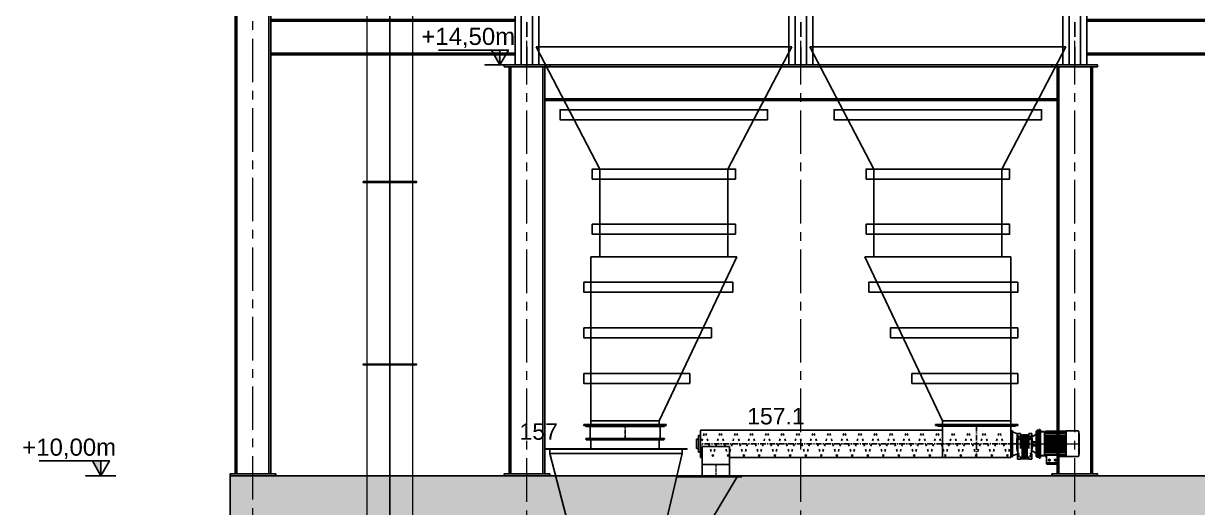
# Model space of a CAD drawing. Header units: millimetres. Extents: x 3220 to 226993, y 817 to 176024.
# Drawn here: x 117892 to 130748, y 87194 to 92497 of the extents above; entities that cross this region are included whole.
import ezdxf

# ---------------------------------------------------------------- set-up
doc = ezdxf.new("R2010")
doc.units = ezdxf.units.MM
for name, pattern in [('ACAD_ISO03W100', [30, 12, -18]), ('AXES', [50.8, 31.75, -6.35, 6.35, -6.35]), ('CENTER', [10.16, 6.35, -1.27, 1.27, -1.27]), ('DASHED2', [9.525, 6.35, -3.175])]:
    doc.linetypes.add(name, pattern=pattern)
for name, color, linetype, lineweight in [('Axe', 1, 'AXES', 9), ('DESSIN', 7, 'Continuous', 25), ('RAHMEN025', 7, 'Continuous', 50)]:
    doc.layers.add(name, color=color, linetype=linetype, lineweight=lineweight)
for name, color, linetype in [('D3', 7, 'Continuous'), ('Repère', 76, 'Continuous'), ('TB', 7, 'Continuous')]:
    doc.layers.add(name, color=color, linetype=linetype)
doc.layers.add('Sichtbare Kanten(DIN)', color=7, linetype='Continuous', lineweight=50, true_color=0x3f3f3f)
doc.styles.add('ARIAL_BOLD', font='arial.ttf')
doc.styles.get("Standard").update_dxf_attribs({"font": 'arial.ttf'})

# ---------------------------------------------------------------- blocks, each defined once
blk = doc.blocks.new('silo 3x3x8.50 m')
at = {"layer": 'Axe', "lineweight": -3, "ltscale": 25}
for p, q in [((0, 7500), (0, 1000)), ((3000, 7500), (3000, 1000))]:
    blk.add_line(p, q, dxfattribs=at)
at = {"layer": 'DESSIN', "color": 4}
for p, q in [((3130, 7500), (-130, 7500)), ((-130, 1000), (-130, 7500)), ((-130, 7488), (-130, 1000)), ((-62, 1000), (-62, 7500)), ((-62, 7488), (-62, 1000)), ((62, 1000), (62, 7500)), ((62, 7488), (62, 1000)), ((130, 1000), (130, 7500)), ((130, 7488), (130, 1000)), ((2870, 1000), (2870, 7500)), ((2870, 7488), (2870, 1000)), ((2938, 1000), (2938, 7500)), ((2938, 7488), (2938, 1000)), ((3062, 1000), (3062, 7500)), ((3062, 7488), (3062, 1000)), ((3130, 1000), (3130, 7500)), ((3130, 7488), (3130, 1000)), ((130, 6500), (2870, 6500)), ((130, 4500), (2870, 4500)), ((130, 2500), (2870, 2500)), ((3130, 1000), (-130, 1000)), ((2910, 1000), (90, 1000))]:
    blk.add_line(p, q, dxfattribs=at)
at = {"layer": 'DESSIN'}
for p, q in [((2959, 6040), (2959, 6040)), ((2959, 5960), (2959, 5960)), ((2959, 1960), (2959, 1960))]:
    blk.add_line(p, q, dxfattribs=at)
blk = doc.blocks.new('section 7-6')
h = blk.add_hatch()
h.set_pattern_fill('AR-CONC', color=256, scale=3)
h.set_pattern_definition([(50, (0, 2000), (546.554, -47.817), [57.15, -628.65]), (355, (0, 2000), (-105.73, 573.17), [45.72, -502.922]), (100.4514, (45.55, 1996), (440.824, 525.353), [48.57, -534.27]), (46.1842, (0, 2152.4), (813.237, -126.127), [85.725, -942.975]), (96.6356, (67.8, 2141.9), (712.212, 742.278), [72.855, -801.407]), (351.184, (0, 2152.4), (712.212, 742.28), [68.58, -754.38]), (21, (76.2, 2114.3), (454.843, -306.796), [57.15, -628.65]), (326, (76.2, 2114.3), (185.406, 552.564), [45.72, -502.92]), (71.4514, (114.1, 2088.73), (640.249, 245.768), [48.57, -534.27]), (37.5, (0, 2000), (9.2658, 253.6651), [0, -496.824, 0, -510.54, 0, -504.825]), (7.5, (0, 2000), (200.459, 300.5417), [0, -291.084, 0, -485.394, 0, -192.405]), (327.5, (-169.93, 2000), (406.7718, -17.1862), [0, -190.5, 0, -594.36, 0, -788.67]), (317.5, (-246.13, 2000), (444.3875, 76.2795), [0, -247.65, 0, -394.716, 0, -560.07])])
h.paths.add_polyline_path([(0, 9500), (-250, 9500), (-250, 5000), (0, 5000)])
h.paths.add_polyline_path([(250, 9500), (0, 9500), (0, 5000), (250, 5000)])
h.paths.add_polyline_path([(0, 10000), (-250, 10000), (-250, 9500), (0, 9500)])
h.paths.add_polyline_path([(3000, 10000), (0, 10000), (0, 9500), (250, 9500), (3000, 9500)])
h.paths.add_polyline_path([(6000, 10000), (3000, 10000), (3000, 9500), (6000, 9500)])
h.paths.add_polyline_path([(9000, 10000), (6000, 10000), (6000, 9500), (9000, 9500)])
h.paths.add_polyline_path([(12000, 10000), (9000, 10000), (9000, 9500), (12000, 9500)])
h.paths.add_polyline_path([(15000, 10000), (12000, 10000), (12000, 9500), (15000, 9500)])
h.paths.add_polyline_path([(15000, 10000), (15000, 9500), (15250, 9500), (17750, 9500), (15000, 9500)])
h.paths.add_polyline_path([(15000, 9500), (14750, 9500), (14750, 5000), (15000, 5000)])
h.paths.add_polyline_path([(15250, 9500), (15000, 9500), (15000, 5000), (15250, 5000)])
h.paths.add_polyline_path([(15250, 10000), (15000, 10000), (15000, 9500), (15250, 9500)], flags=17)
for p, q in [((-250, 5000), (-250, 10000)), ((-250, 10000), (15250, 10000))]:
    blk.add_line(p, q)
for points in [[(195, 31980), (195, 10020), (-195, 10020), (-195, 31980)], [(-176, 10020), (-176, 31980), (176, 31980), (176, 10020)], [(2870, 14610), (195, 14610), (195, 15000), (2870, 15000)], [(195, 14981), (2870, 14981), (2870, 14629), (195, 14629)], [(14805, 14610), (9130, 14610), (9130, 15000), (14805, 15000)], [(9130, 14981), (14805, 14981), (14805, 14629), (9130, 14629)], [(2750, 14480), (3250, 14480), (3250, 14500), (2750, 14500)], [(3195, 14480), (3195, 10020), (2805, 10020), (2805, 14480)], [(2824, 10020), (2824, 14480), (3176, 14480), (3176, 10020)], [(8805, 14110), (3195, 14110), (3195, 14500), (8805, 14500)], [(3195, 14481), (8805, 14481), (8805, 14129), (3195, 14129)], [(8750, 14480), (9250, 14480), (9250, 14500), (8750, 14500)], [(9195, 14480), (9195, 10020), (8805, 10020), (8805, 14480)], [(8824, 10020), (8824, 14480), (9176, 14480), (9176, 10020)], [(-250, 10000), (250, 10000), (250, 10020), (-250, 10020)], [(2750, 10000), (3250, 10000), (3250, 10020), (2750, 10020)], [(8750, 10000), (9250, 10000), (9250, 10020), (8750, 10020)]]:
    blk.add_lwpolyline(points, close=True)
at = {"layer": 'Axe', "ltscale": 15}
for p, q in [((6000, -4000), (6000, 33046)), ((9000, -4000), (9000, 33046)), ((3000, -4000), (3000, 32506)), ((0, -5500), (0, 32000))]:
    blk.add_line(p, q, dxfattribs=at)
at = {"color": 2}
for p in [(3000, 13500), (6000, 13500)]:
    blk.add_blockref('silo 3x3x8.50 m', p, dxfattribs=at)
blk = doc.blocks.new('157')
at = {"color": 6}
for p, q in [((-431, 0), (-431, -9)), ((413, 0), (-431, 0)), ((-413, 0), (431, 0)), ((-375, -9), (-375, 0)), ((375, -9), (375, 0)), ((431, 0), (431, -9)), ((-382, -9), (-431, -9)), ((-383, -21), (-383, -129)), ((-382, -9), (401, -9)), ((382, -9), (431, -9)), ((383, -21), (383, -129)), ((-431, -141), (-431, -150)), ((-382, -141), (-431, -141)), ((413, -150), (-431, -150)), ((-413, -150), (431, -150)), ((401, -141), (-382, -141)), ((-375, -141), (-375, -150)), ((375, -141), (375, -150)), ((382, -141), (431, -141)), ((431, -141), (431, -150))]:
    blk.add_line(p, q, dxfattribs=at)
for centre, start, end in [((-394, -21), 0, 90), ((394, -21), 90, 180), ((-394, -129), 270, 0), ((394, -129), 180, 270)]:
    blk.add_arc(centre, 11.5, start, end, dxfattribs=at)
at = {"layer": 'Axe', "lineweight": -3}
blk.add_line((0, 0), (0, -150), dxfattribs=at)
blk = doc.blocks.new('cone presse')
at = {"color": 1}
for p, q in [((0, 0), (0, -50)), ((3000, 0), (3000, -50))]:
    blk.add_line(p, q, dxfattribs=at)
at = {"color": 4}
for p, q in [((800, -1340), (100, 0)), ((100, 0), (2900, 0)), ((2200, -1340), (2900, 0)), ((800, -2300), (800, -1340)), ((2200, -2300), (2200, -1340)), ((2200, -1945), (800, -1945)), ((700, -4100), (700, -2300)), ((700, -2300), (2300, -2300)), ((2300, -2300), (1450, -4100)), ((700, -4140), (700, -4100)), ((1450, -4100), (700, -4100)), ((1450, -4100), (1450, -4140))]:
    blk.add_line(p, q, dxfattribs=at)
for points in [[(2636, -800), (364, -800), (364, -690), (2636, -690)], [(2285, -1450), (715, -1450), (715, -1340), (2285, -1340)], [(2285, -2055), (715, -2055), (715, -1945), (2285, -1945)], [(2256, -2690), (625, -2690), (625, -2580), (2256, -2580)], [(2020, -3190), (625, -3190), (625, -3080), (2020, -3080)], [(1784, -3690), (625, -3690), (625, -3580), (1784, -3580)], [(1525, -4150), (625, -4150), (625, -4140), (1525, -4140)]]:
    blk.add_lwpolyline(points, close=True, dxfattribs=at)
blk = doc.blocks.new('A$C1187285E')
at = {"layer": 'Axe'}
for p, q in [((-174.9, 114.3), (-153.5, 114.3)), ((-164.2, 124.2), (-164.2, 104.3)), ((-111.6, 114.3), (-133.1, 114.3)), ((-122.3, 124.2), (-122.3, 104.3))]:
    blk.add_line(p, q, dxfattribs=at)
at = {"layer": 'Axe', "ltscale": 30}
blk.add_line((163.6, 0), (-331, 0), dxfattribs=at)
at = {"layer": 'D3', "color": 5, "ltscale": 10}
for p, q in [((-239.6, 90.1), (-320.9, 90.1)), ((-239.6, 90.1), (-239.6, -90.1)), ((-185.2, 88.1), (-239.6, 88.1)), ((-185.2, 85.6), (-239.6, 85.6)), ((-185.2, 83.1), (-239.6, 83.1)), ((-185.2, 78.7), (-185.2, 137.8)), ((-185.2, 133.6), (-101.4, 133.6)), ((-181, 142), (-105.6, 142)), ((-101.4, 78.7), (-101.4, 137.8)), ((-95.1, 88.1), (-101.4, 88.1)), ((-95.1, 85.6), (-101.4, 85.6)), ((-95.1, 83.1), (-101.4, 83.1)), ((-95.1, 88.1), (-88.8, 81.5)), ((-95.1, 85.6), (-88.8, 80.7)), ((-95.1, 83.1), (-88.8, 79.9)), ((-88.8, 80.4), (-60, 83)), ((-86.3, 84.9), (-60, 87.2)), ((-86.3, 80.7), (-86.3, 84.9)), ((-60, -95), (-60, 95)), ((-50, 100), (-55, 100)), ((-50, 100), (-50, -100)), ((-329.3, 73.8), (-331, 72.1)), ((-331, 72.1), (-331, -72.1)), ((-329.3, 81.7), (-329.3, -81.7)), ((-239.6, 79.7), (-185.2, 79.7)), ((-239.6, 74.7), (-95.1, 74.7)), ((-88.8, 61.1), (-239.6, 61.1)), ((-88.8, 53.5), (-239.6, 53.5)), ((-88.8, 46), (-239.6, 46)), ((-88.8, 38.4), (-239.6, 38.4)), ((-88.8, 30.8), (-239.6, 30.8)), ((-88.8, 23.2), (-239.6, 23.2)), ((-88.8, 15.7), (-239.6, 15.7)), ((-88.8, 8.1), (-239.6, 8.1)), ((-185.2, 78.7), (-101.4, 78.7)), ((-101.4, 79.7), (-95.1, 79.7)), ((-95.1, 79.7), (-88.8, 74.8)), ((-95.1, 74.7), (-88.8, 69.8)), ((-88.8, -81.5), (-88.8, 80.4)), ((-46.5, 65), (-50, 65)), ((-46.5, 65), (-46.5, -65)), ((0, 12), (-46.5, 12)), ((-5, 15), (-45, 15)), ((-45, 15), (-45, 12)), ((-5, 12), (-5, 15)), ((0, -12), (0, 12)), ((-329.3, -73.8), (-331, -72.1)), ((-88.8, -8.1), (-239.6, -8.1)), ((-88.8, -15.7), (-239.6, -15.7)), ((-88.8, -23.2), (-239.6, -23.2)), ((-88.8, -30.8), (-239.6, -30.8)), ((-88.8, -38.4), (-239.6, -38.4)), ((-88.8, -46), (-239.6, -46)), ((-88.8, -53.5), (-239.6, -53.5)), ((-88.8, -61.1), (-239.6, -61.1)), ((-239.6, -74.7), (-95.1, -74.7)), ((-101.4, -79.7), (-239.6, -79.7)), ((-101.4, -79.7), (-95.1, -79.7)), ((-95.1, -74.7), (-88.8, -69.8)), ((-95.1, -79.7), (-88.8, -74.8)), ((-95.1, -83.1), (-88.8, -79.9)), ((-95.1, -85.6), (-88.8, -80.7)), ((-95.1, -88.1), (-88.8, -81.5)), ((-88.8, -81.5), (-60, -84)), ((-86.3, -85.9), (-86.3, -81.7)), ((-46.5, -65), (-50, -65)), ((0, -12), (-46.5, -12)), ((-239.6, -90.1), (-320.9, -90.1)), ((-95.1, -83.1), (-239.6, -83.1)), ((-95.1, -85.6), (-239.6, -85.6)), ((-95.1, -88.1), (-239.6, -88.1)), ((-86.3, -85.9), (-60, -88.2)), ((-50, -100), (-55, -100))]:
    blk.add_line(p, q, dxfattribs=at)
for centre in [(-164.2, 114.3), (-122.3, 114.3)]:
    blk.add_circle(centre, 5.28, dxfattribs=at)
for centre, radius, start, end in [((-320.9, 81.7), 8.38, 90, 180), ((-181, 137.8), 4.19, 90, 180), ((-164.2, 114.3), 5.72, 90, 0), ((-122.3, 114.3), 5.72, 180, 90), ((-105.6, 137.8), 4.19, 0, 90), ((-55, 95), 5, 90, 180), ((-320.9, -81.7), 8.38, 180, 270), ((-55, -95), 5, 180, 270)]:
    blk.add_arc(centre, radius, start, end, dxfattribs=at)
blk = doc.blocks.new('reducteur')
at = {"layer": 'Axe', "linetype": 'CENTER', "ltscale": 40}
for p, q in [((92, 134), (75, 134)), ((84, 126), (84, 143)), ((208, 134), (225, 134)), ((216, 126), (216, 143)), ((64, -78), (92, -78)), ((84, -70), (84, -87)), ((236, -78), (208, -78)), ((216, -70), (216, -87))]:
    blk.add_line(p, q, dxfattribs=at)
at = {"layer": 'D3', "color": 252, "linetype": 'ByBlock'}
for p, q in [((16, 141), (0, 141)), ((0, 141), (0, -141)), ((16, 141), (16, -141)), ((16, 133), (74, 111)), ((72, 169), (105, 169)), ((72, 169), (72, 112)), ((105, 138), (105, 169)), ((195, 166), (105, 166)), ((123, 69), (123, 163)), ((128, 69), (128, 163)), ((136, 69), (136, 163)), ((140, 69), (140, 163)), ((148, 69), (148, 163)), ((153, 69), (153, 163)), ((161, 69), (161, 163)), ((165, 69), (165, 163)), ((173, 69), (173, 163)), ((178, 69), (178, 163)), ((195, 138), (195, 169)), ((228, 169), (195, 169)), ((228, 169), (228, 112)), ((64, -35), (64, 35)), ((64, 35), (66, 35)), ((66, 58), (69, 58)), ((66, -58), (66, 58)), ((69, 85), (69, -103)), ((69, 85), (75, 85)), ((72, 112), (75, 109)), ((72, 112), (90, 112)), ((75, -52), (75, 109)), ((75, 109), (89, 109)), ((105, -112), (105, 52)), ((123, -3), (123, 92)), ((128, -3), (128, 92)), ((136, -3), (136, 92)), ((140, -3), (140, 92)), ((148, -3), (148, 92)), ((153, -3), (153, 92)), ((161, -3), (161, 92)), ((165, -3), (165, 92)), ((173, -3), (173, 92)), ((178, -3), (178, 92)), ((195, -112), (195, 52)), ((228, 112), (210, 112)), ((225, 109), (211, 109)), ((228, 112), (225, 109)), ((225, -52), (225, 109)), ((231, 85), (225, 85)), ((231, 85), (231, -103)), ((234, 58), (231, 58)), ((234, -58), (234, 58)), ((236, 35), (234, 35)), ((236, -35), (236, 35)), ((16, -133), (74, -111)), ((64, -35), (66, -35)), ((66, -58), (69, -58)), ((69, -103), (72, -103)), ((72, -55), (75, -52)), ((72, -55), (105, -55)), ((72, -71), (72, -55)), ((72, -71), (84, -71)), ((72, -85), (84, -85)), ((72, -112), (72, -85)), ((105, -112), (72, -112)), ((75, -52), (105, -52)), ((123, -92), (105, -110)), ((123, -97), (123, -2)), ((127, -97), (127, -2)), ((127, -77), (135, -77)), ((135, -97), (135, -2)), ((140, -97), (140, -2)), ((140, -77), (148, -77)), ((148, -97), (148, -2)), ((152, -97), (152, -2)), ((160, -77), (152, -77)), ((160, -97), (160, -2)), ((165, -97), (165, -2)), ((173, -77), (165, -77)), ((173, -97), (173, -2)), ((177, -97), (177, -2)), ((177, -92), (195, -110)), ((225, -52), (195, -52)), ((228, -55), (195, -55)), ((228, -112), (195, -112)), ((228, -71), (216, -71)), ((228, -85), (216, -85)), ((228, -55), (225, -52)), ((228, -71), (228, -55)), ((228, -112), (228, -85)), ((231, -103), (228, -103)), ((234, -58), (231, -58)), ((236, -35), (234, -35)), ((16, -141), (0, -141))]:
    blk.add_line(p, q, dxfattribs=at)
for centre in [(84, 134), (216, 134)]:
    blk.add_circle(centre, 7.03, dxfattribs=at)
for centre, radius, start, end in [((126, 163), 2.34, 0, 180), ((138, 163), 2.34, 0, 180), ((151, 163), 2.34, 0, 180), ((163, 163), 2.34, 0, 180), ((176, 163), 2.34, 0, 180), ((85, 106), 3.12, 273.3958, 350.4229), ((150, 95), 62.5, 164.7815, 170.4229), ((126, 92), 2.34, 0, 180), ((125, -2), 2.34, 0, 180), ((137, -2), 2.34, 0, 180), ((138, 92), 2.34, 0, 180), ((151, 92), 2.34, 0, 180), ((150, -2), 2.34, 0, 180), ((162, -2), 2.34, 0, 180), ((163, 92), 2.34, 0, 180), ((176, 92), 2.34, 0, 180), ((175, -2), 2.34, 0, 180), ((150, 95), 62.5, 9.5771, 15.2185), ((215, 106), 3.12, 189.5771, 266.6042), ((84, -78), 7.03, 270, 90), ((125, -97), 2.34, 180, 0), ((137, -97), 2.34, 180, 0), ((150, -97), 2.34, 180, 0), ((162, -97), 2.34, 180, 0), ((175, -97), 2.34, 180, 0), ((216, -78), 7.03, 90, 270)]:
    blk.add_arc(centre, radius, start, end, dxfattribs=at)
at = {"layer": 'TB', "color": 252, "linetype": 'Continuous', "lineweight": 25, "ltscale": 2}
for p, q in [((278, -139), (278, 139)), ((285, 141), (279, 141)), ((285, -147), (285, 147)), ((303, 148), (287, 148)), ((303, -148), (303, 148)), ((231, 73), (278, 106)), ((231, -73), (278, -106)), ((285, -141), (279, -141)), ((303, -148), (287, -148))]:
    blk.add_line(p, q, dxfattribs=at)
at = {"layer": 'TB', "color": 252, "linetype": 'DASHED2', "lineweight": 25, "ltscale": 30}
for p, q in [((303, 22), (231, 22)), ((303, -22), (231, -22))]:
    blk.add_line(p, q, dxfattribs=at)
at = {"layer": 'TB', "color": 252, "linetype": 'Continuous', "lineweight": 25, "ltscale": 2}
for centre, start, end in [((279, 139), 90, 180), ((287, 147), 90, 180), ((279, -139), 180, 270), ((287, -147), 180, 270)]:
    blk.add_arc(centre, 1.56, start, end, dxfattribs=at)
blk = doc.blocks.new('157.1')
at = {"color": 0}
for p, q in [((-450, -5), (-450, 0)), ((-450, 0), (400, 0)), ((-450, -5), (400, -5)), ((-400, -350, 0), (-400, -5, 0)), ((350, -350, 0), (350, -5, 0)), ((350, -50, 0), (3000, -50, 0)), ((400, -5), (400, 0)), ((3000, -350, 0), (3000, -50, 0)), ((2980, -425, 0), (2980, -230, 0)), ((-400, -350, 0), (2680, -350, 0)), ((2980, -350, 0), (3000, -350, 0)), ((2680, -425, 0), (2980, -425, 0))]:
    blk.add_line(p, q, dxfattribs=at)
at = {"color": 3, "linetype": 'ACAD_ISO03W100', "ltscale": 2}
for p, q in [((-361, -340, 0), (-276, -60)), ((-191, -340, 0), (-276, -60)), ((-191, -340, 0), (-106, -60)), ((-21, -340, 0), (-106, -60)), ((-21, -340, 0), (64, -60)), ((149, -340, 0), (64, -60)), ((149, -340, 0), (233, -60)), ((318, -340, 0), (233, -60)), ((318, -340, 0), (403, -60)), ((488, -340, 0), (403, -60)), ((488, -340, 0), (573, -60)), ((658, -340, 0), (573, -60)), ((658, -340, 0), (743, -60)), ((828, -340, 0), (743, -60)), ((828, -340, 0), (912, -60)), ((997, -340, 0), (912, -60)), ((997, -340, 0), (1082, -60)), ((1167, -340, 0), (1082, -60)), ((1167, -340, 0), (1252, -60)), ((1337, -340, 0), (1252, -60)), ((1337, -340, 0), (1422, -60)), ((1507, -340, 0), (1422, -60)), ((1507, -340, 0), (1592, -60)), ((1676, -340, 0), (1592, -60)), ((1676, -340, 0), (1761, -60)), ((1846, -340, 0), (1761, -60)), ((1846, -340, 0), (1931, -60)), ((2016, -340, 0), (1931, -60)), ((2016, -340, 0), (2101, -60)), ((2186, -340, 0), (2101, -60)), ((2186, -340, 0), (2271, -60)), ((2355, -340, 0), (2271, -60)), ((2355, -340, 0), (2440, -60)), ((2525, -340, 0), (2440, -60)), ((2525, -340, 0), (2610, -60)), ((2695, -340, 0), (2610, -60)), ((2695, -340, 0), (2780, -60)), ((2865, -340, 0), (2780, -60)), ((2865, -340, 0), (2950, -60)), ((3000, -226, 0), (2950, -60)), ((-361, -340, 0), (-400, -211, 0))]:
    blk.add_line(p, q, dxfattribs=at)
at = {"color": 1, "linetype": 'CENTER', "ltscale": 10}
for p, q in [((-25, 0), (-25, -350)), ((-460, -200, 0), (3000, -200, 0))]:
    blk.add_line(p, q, dxfattribs=at)
for p, q in [((2680, -425, 0), (2680, -230, 0)), ((2680, -350, 0), (2680, -230, 0)), ((2680, -230, 0), (2980, -230, 0))]:
    blk.add_line(p, q)
at = {"color": 0, "elevation": 0}
for points in [[(3021, -290), (3000, -290), (3000, -110), (3021, -110)], [(3021, -150), (3021, -250), (3041, -250), (3041, -150)]]:
    blk.add_lwpolyline(points, close=True, dxfattribs=at)
at = {"extrusion": (0, 0, -1), "xscale": -1, "zscale": -1, "rotation": 180}
blk.add_blockref('reducteur', (400, -200, 0), dxfattribs=at)
at = {"layer": 'RAHMEN025', "color": 7, "ltscale": 10, "xscale": -1.5625, "yscale": 1.5625, "zscale": 1.5625, "rotation": 180}
blk.add_blockref('A$C1187285E', (-630, -200, 0), dxfattribs=at)
blk = doc.blocks.new('niveau')
h = blk.add_hatch(color=1)
h.dxf.hatch_style = 1
h.paths.add_polyline_path([(0, 164), (-93, 164), (0, 0)])
at = {"color": 1}
blk.add_line((0, 164), (0, 0), dxfattribs=at)
blk.add_lwpolyline([(-674, 164), (-93, 164), (0, 0), (93, 164), (-93, 164), (0, 0), (-165, 0), (165, 0)], dxfattribs=at)
blk = doc.blocks.new('be 500 gain 2000')
at = {"layer": 'Sichtbare Kanten(DIN)', "color": 5, "lineweight": 0}
for p, q in [((0, -291), (0, 291)), ((8, 291), (0, 291)), ((8, 291), (8, -291)), ((1992, -291), (1992, 291)), ((1992, 291), (2000, 291)), ((2000, 291), (2000, -291)), ((1992, 250.5), (8, 250.5)), ((8, 1), (1992, 1)), ((1992, 0), (8, 0)), ((1992, -250.5), (8, -250.5)), ((8, -291), (0, -291)), ((1992, -291), (2000, -291))]:
    blk.add_line(p, q, dxfattribs=at)
blk = doc.blocks.new('168 L')
at = {"color": 5, "lineweight": 0, "rotation": 270}
for p in [(0, 19718), (0, 17718), (0, 15718)]:
    blk.add_blockref('be 500 gain 2000', p, dxfattribs=at)
blk = doc.blocks.new('158 L')
at = {"color": 34}
for p, q in [((-573, 1760), (-573, 1715)), ((-573, 1715), (877, 1715)), ((-573, 1715), (-27, -390)), ((377, -390), (877, 1715)), ((877, 1715), (877, 1760)), ((-27, -435), (-27, -390)), ((-27, -390), (377, -390)), ((377, -390), (377, -435))]:
    blk.add_line(p, q, dxfattribs=at)
for points in [[(-175, 1864), (675, 1864), (675, 1870), (-175, 1870)], [(625, 1864), (-125, 1864), (-125, 1765), (625, 1765)], [(-623, 1760), (927, 1760), (927, 1765), (-623, 1765)]]:
    blk.add_lwpolyline(points, close=True, dxfattribs=at)
for points in [[(1477, 1460), (377, -390)], [(818, 1465), (1527, 1465), (1527, 1460), (816, 1460)]]:
    blk.add_lwpolyline(points, dxfattribs=at)
at = {"color": 34, "elevation": 0}
blk.add_lwpolyline([(-87, -440), (437, -440), (437, -435), (-87, -435)], close=True, dxfattribs=at)

msp = doc.modelspace()

# ---------------------------------------------------------------- linework, layer by layer
at = {"color": 4}
for p, q in [((125324.1, 87667.5, 0), (125324.1, 87537.5)), ((125624.1, 87667.5, 0), (125624.1, 87537.5))]:
    msp.add_line(p, q, dxfattribs=at)
at = {"layer": 'Axe'}
msp.add_line((125474.1, 87667.5, 0), (125474.1, 87537.5), dxfattribs=at)

# ---------------------------------------------------------------- block references
for name, p in [('section 7-6', (120404.1, 77542.4)), ('168 L', (121904.1, 73042.4)), ('niveau', (123108.9, 92042.4)), ('cone presse', (123404.1, 92242.4)), ('157', (124479.1, 88092.5)), ('158 L', (124229.1, 86072.5)), ('niveau', (118739.4, 87542.4))]:
    msp.add_blockref(name, p)
at = {"xscale": -1}
for name, p in [('cone presse', (129404.1, 92242.4)), ('157.1', (128304.1, 88092.5))]:
    msp.add_blockref(name, p, dxfattribs=at)

# ---------------------------------------------------------------- texts
at = {"color": 6, "char_height": 187.5, "attachment_point": 5, "style": 'ARIAL_BOLD'}
for s, insert in [('{\\C1;+14,50m}', (122761.9, 92338.4)), ('{\\C1;+10,00m}', (118392.4, 87838.4))]:
    msp.add_mtext(s, dxfattribs=dict(at, insert=insert))
at = {"layer": 'Repère', "char_height": 180, "attachment_point": 1}
for s, insert in [('157.1', (125816.6, 88285.1)), ('157', (123323.8, 88117))]:
    msp.add_mtext_dynamic_manual_height_columns(s, width=631.382, gutter_width=12.5, heights=[0], dxfattribs=dict(at, insert=insert))

doc.saveas('drawing.dxf')
